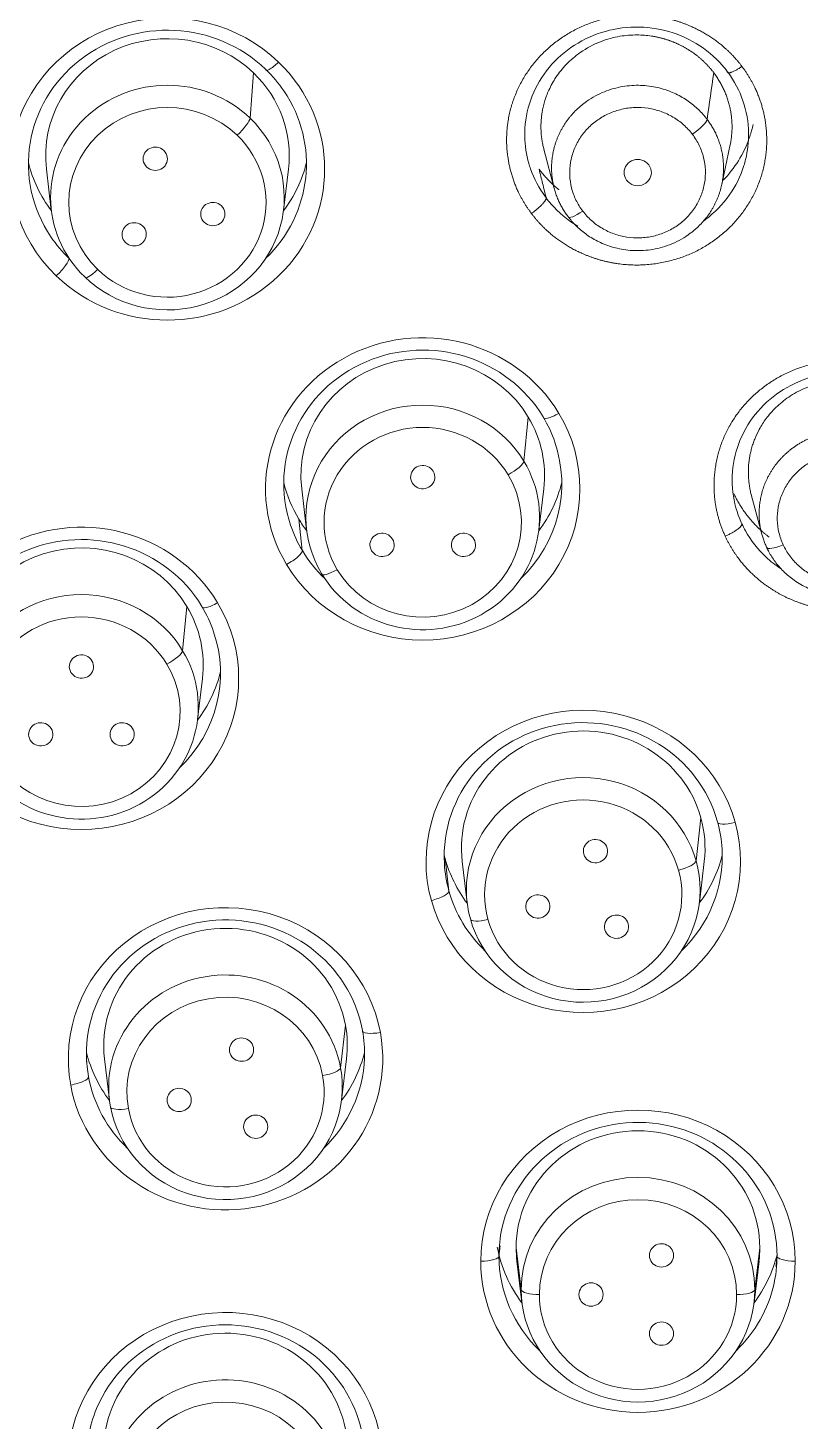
# Model space of a CAD drawing. Extents: x 6534 to 7663, y 0 to 827.
# Drawn here: x 7119.83 to 7132.57, y 531.49 to 554.48 of the extents above; entities that cross this region are included whole.
import ezdxf

# ---------------------------------------------------------------- set-up
doc = ezdxf.new("R2010")
doc.units = 0
doc.header["$LTSCALE"] = 30
doc.header["$MEASUREMENT"] = 0
doc.layers.add('1', color=7, linetype='CONTINUOUS')

msp = doc.modelspace()

# ---------------------------------------------------------------- linework, layer by layer
at = {"layer": '1', "color": 7, "linetype": 'Continuous', "lineweight": 13}
for p, q in [((7123.496, 552.989), (7123.553, 553.734)), ((7128.74, 551.364), (7128.74, 551.364)), ((7128.013, 547.328), (7128.084, 548.057)), ((7124.358, 545.854), (7124.301, 546.375)), ((7122.384, 544.203), (7122.455, 544.933)), ((7130.853, 540.736), (7130.932, 541.447)), ((7126.776, 540.241), (7126.713, 540.777)), ((7124.989, 537.323), (7125.069, 538.027)), ((7120.832, 537.174), (7120.801, 537.438)), ((7127.885, 534.352), (7127.967, 533.662)), ((7131.904, 534.352), (7131.822, 533.662))]:
    msp.add_line(p, q, dxfattribs=at)
at = {"layer": '1', "color": 7, "linetype": 'Continuous', "lineweight": 18}
for p, q in [((7131.277, 551.895), (7131.415, 552.553)), ((7128.34, 552.479), (7128.513, 551.828)), ((7120.137, 552.148), (7120.218, 551.467)), ((7124.047, 551.467), (7124.129, 552.148)), ((7124.348, 546.871), (7124.429, 546.19)), ((7128.259, 546.19), (7128.34, 546.871)), ((7131.762, 546.779), (7131.937, 546.125)), ((7122.63, 543.066), (7122.711, 543.747)), ((7126.995, 540.726), (7127.077, 540.045)), ((7130.906, 540.045), (7130.988, 540.726)), ((7121.095, 537.471), (7121.176, 536.79)), ((7125.005, 536.79), (7125.087, 537.471)), ((7127.898, 534.132), (7127.98, 533.451)), ((7131.809, 533.451), (7131.89, 534.132))]:
    msp.add_line(p, q, dxfattribs=at)
for centre, major_axis, ratio, start_param, end_param in [((7103.394, 533.921), (62.577, 0), 0.961466, 0, 3.141593), ((7103.394, 533.307), (-60.5, 0), 0.961466, 2.420581, 4.712389), ((7103.394, 533.445), (60, 0), 0.961466, 4.72417, 7.853982), ((7103.394, 533.445), (-59.925, 0), 0.961466, 1.570796, 4.712389), ((7122.133, 552.234), (2.293, 0), 0.961466, 0.785398, 3.719139), ((7122.133, 552.368), (-2.009, 0), 0.961466, 3.926991, 6.397461), ((7122.133, 552.368), (-2.009, 0), 0.961466, 3.027268, 3.926991), ((7122.133, 552.234), (2.293, 0), 0.961466, 0.577546, 0.785398), ((7122.133, 551.678), (-1.927, 0), 0.961466, 3.926991, 7.068583), ((7122.133, 552.234), (2.293, 0), 0.961466, 5.494892, 6.860732), ((7122.133, 551.678), (-1.927, 0), 0.961466, 0.785398, 3.926991), ((7130.792, 552.804), (0.239, 0.181), 0.222394, 4.545939, 6.062921), ((7122.133, 552.785), (2.359, 0), 0.961466, 3.37785, 3.765886), ((7122.133, 552.785), (2.359, 0), 0.961466, 5.658843, 6.046878), ((7128.982, 551.539), (-0.239, -0.181), 0.222444, 6.187867, 7.687395), ((7122.133, 552.234), (2.293, 0), 0.961466, 3.719139, 3.926991), ((7126.344, 546.957), (2.293, 0), 0.961466, 0.523599, 3.45734), ((7126.344, 547.092), (-2.009, 0), 0.961466, 3.665191, 6.397445), ((7126.344, 546.402), (-1.927, 0), 0.961466, 3.665191, 6.806784), ((7126.344, 547.092), (-2.009, 0), 0.961466, 3.027301, 3.665191), ((7126.344, 546.957), (2.293, 0), 0.961466, 0.315747, 0.523599), ((7126.344, 546.957), (2.293, 0), 0.961466, 5.494791, 6.598932), ((7126.344, 546.402), (-1.927, 0), 0.961466, 0.523599, 3.665191), ((7126.344, 547.508), (2.359, 0), 0.961466, 3.377883, 3.665191), ((7126.344, 547.508), (2.359, 0), 0.961466, 5.658876, 6.046911), ((7126.344, 547.508), (2.359, 0), 0.961466, 3.665191, 3.765919), ((7120.715, 543.832), (2.293, 0), 0.961466, 0.523599, 3.45734), ((7126.344, 546.957), (2.293, 0), 0.961466, 3.45734, 3.665191), ((7120.715, 543.967), (-2.009, 0), 0.961466, 3.665191, 6.397445), ((7132.288, 546.033), (-0.272, -0.126), 0.251181, 6.238601, 7.738129), ((7126.344, 546.957), (2.293, 0), 0.961466, 3.665191, 3.929961), ((7120.715, 543.277), (-1.927, 0), 0.961466, 3.665191, 6.806784), ((7120.715, 543.967), (-2.009, 0), 0.961466, 3.027301, 3.665191), ((7120.715, 543.832), (2.293, 0), 0.961466, 0.315747, 0.523599), ((7120.715, 543.832), (2.293, 0), 0.961466, 5.494837, 6.598932), ((7120.715, 543.277), (-1.927, 0), 0.961466, 0.523599, 3.665191), ((7120.715, 544.384), (2.359, 0), 0.961466, 5.658876, 6.046863), ((7128.991, 540.812), (2.293, 0), 0.961466, 0.261799, 3.19554), ((7128.991, 540.947), (-2.009, 0), 0.961466, 3.403392, 6.397428), ((7128.991, 540.257), (-1.927, 0), 0.961466, 3.403392, 6.544985), ((7128.991, 540.947), (-2.009, 0), 0.961466, 3.027285, 3.403392), ((7128.991, 540.812), (2.293, 0), 0.961466, 0.053948, 0.261799), ((7128.991, 541.363), (2.359, 0), 0.961466, 3.377867, 3.403392), ((7128.991, 540.812), (2.293, 0), 0.961466, 5.494874, 6.337133), ((7128.991, 541.363), (2.359, 0), 0.961466, 5.658859, 6.046895), ((7128.991, 540.812), (2.293, 0), 0.961466, 3.19554, 3.403392), ((7128.991, 541.363), (2.359, 0), 0.961466, 3.403392, 3.765902), ((7128.991, 540.257), (-1.927, 0), 0.961466, 0.261799, 3.403392), ((7128.991, 540.812), (2.293, 0), 0.961466, 3.403392, 3.929907), ((7123.091, 537.557), (2.293, 0), 0.961466, 0.174533, 3.108274), ((7123.091, 537.691), (-2.009, 0), 0.961466, 3.316126, 6.397439), ((7123.091, 537.001), (-1.927, 0), 0.961466, 3.316126, 6.457718), ((7123.091, 537.691), (-2.009, 0), 0.961466, 3.027295, 3.316126), ((7123.091, 537.557), (2.293, 0), 0.961466, 6.249866, 6.457718), ((7123.091, 537.557), (2.293, 0), 0.961466, 3.108274, 3.316126), ((7123.091, 538.108), (2.359, 0), 0.961466, 3.377927, 3.765913), ((7123.091, 537.557), (2.293, 0), 0.961466, 5.494749, 6.249866), ((7123.091, 538.108), (2.359, 0), 0.961466, 5.65887, 6.046906), ((7123.091, 537.557), (2.293, 0), 0.961466, 3.316126, 3.930011), ((7123.091, 537.001), (-1.927, 0), 0.961466, 0.174533, 3.316126), ((7129.894, 534.217), (2.293, 0), 0.961466, 0, 2.933741), ((7129.894, 534.352), (-2.009, 0), 0.961466, 3.141593, 6.283185), ((7129.894, 533.662), (-1.927, 0), 0.961466, 3.141593, 6.283185), ((7129.894, 534.769), (2.359, 0), 0.961466, 3.320664, 3.765935), ((7129.894, 534.217), (2.293, 0), 0.961466, 3.141593, 3.929852), ((7129.894, 534.352), (-2.009, 0), 0.961466, 0, 0.114324), ((7129.894, 534.769), (2.359, 0), 0.961466, 5.658843, 6.04683), ((7129.894, 534.352), (-2.009, 0), 0.961466, 3.027268, 3.141593), ((7129.894, 534.217), (2.293, 0), 0.961466, 6.075333, 6.168899), ((7129.894, 534.217), (2.293, 0), 0.961466, 5.494911, 6.075333), ((7129.894, 533.662), (-1.927, 0), 0.961466, 0, 3.141593), ((7123.091, 530.878), (2.293, 0), 0.961466, 6.108652, 9.042393), ((7123.091, 531.013), (-2.009, 0), 0.961466, 3.027339, 6.108652), ((7123.091, 530.323), (-1.927, 0), 0.961466, 2.96706, 6.108652), ((7123.091, 530.878), (2.293, 0), 0.961466, 2.759208, 2.96706)]:
    msp.add_ellipse(centre, major_axis=major_axis, ratio=ratio, start_param=start_param, end_param=end_param, dxfattribs=at)
at = {"layer": '1', "color": 7, "linetype": 'Continuous', "lineweight": 13}
for centre, major_axis, ratio, start_param, end_param in [((7103.394, 533.307), (-59.425, 0), 0.961466, 1.570796, 4.70194), ((7103.394, 533.307), (-57.948, 0), 0.961466, 1.579187, 4.712389), ((7103.394, 533.352), (57.403, 0), 0.961466, 4.721079, 7.853982), ((7122.133, 552.149), (2.593, 0), 0.961466, 0.785398, 3.926991), ((7122.133, 552.149), (2.593, 0), 0.961466, 3.926991, 7.068583), ((7123.966, 553.994), (0.208, 0.216), 0.194401, 2.909493, 4.512887), ((7122.133, 551.599), (-1.627, 0), 0.961466, 3.926991, 7.068583), ((7123.284, 552.788), (-0.208, -0.216), 0.194401, 1.371294, 2.909493), ((7122.133, 551.599), (-1.627, 0), 0.961466, 0.785398, 3.926991), ((7120.299, 550.468), (-0.208, -0.216), 0.194401, 1.371294, 2.974688), ((7120.982, 550.575), (0.208, 0.216), 0.194401, 2.974688, 4.512887), ((7126.344, 546.872), (2.593, 0), 0.961466, 0.523599, 3.665191), ((7126.344, 546.872), (2.593, 0), 0.961466, 3.665191, 6.806784), ((7126.344, 546.322), (-1.627, 0), 0.961466, 3.665191, 6.806784), ((7128.59, 548.201), (0.257, 0.154), 0.238091, 2.966987, 4.57038), ((7127.754, 547.187), (-0.257, -0.154), 0.238091, 1.428788, 2.966987), ((7126.344, 546.322), (-1.627, 0), 0.961466, 0.523599, 3.665191), ((7120.715, 543.747), (2.593, 0), 0.961466, 0.523599, 3.665191), ((7124.098, 545.708), (-0.257, -0.154), 0.238091, 1.428788, 3.032181), ((7124.935, 545.622), (0.257, 0.154), 0.238091, 3.032181, 4.57038), ((7120.715, 543.747), (2.593, 0), 0.961466, 3.665191, 6.806784), ((7120.715, 543.197), (-1.627, 0), 0.961466, 3.665191, 6.806784), ((7122.961, 545.076), (0.257, 0.154), 0.238091, 2.966987, 4.57038), ((7122.124, 544.062), (-0.257, -0.154), 0.238091, 1.428788, 2.966987), ((7120.715, 543.197), (-1.627, 0), 0.961466, 0.523599, 3.665191), ((7128.991, 540.727), (2.593, 0), 0.961466, 0.261799, 3.403392), ((7128.991, 540.177), (-1.627, 0), 0.961466, 3.403392, 6.544985), ((7128.991, 540.727), (2.593, 0), 0.961466, 3.403392, 6.544985), ((7131.496, 541.454), (0.289, 0.081), 0.265556, 3.035123, 4.638516), ((7128.991, 540.177), (-1.627, 0), 0.961466, 0.261799, 3.403392), ((7130.563, 540.664), (-0.289, -0.081), 0.265556, 1.496924, 3.035123), ((7126.487, 540.164), (-0.289, -0.081), 0.265556, 1.496924, 3.100317), ((7123.091, 537.471), (2.593, 0), 0.961466, 0.174533, 3.316126), ((7127.42, 539.854), (0.289, 0.081), 0.265556, 3.100317, 4.638516), ((7123.091, 536.922), (-1.627, 0), 0.961466, 3.316126, 6.457718), ((7123.091, 537.471), (2.593, 0), 0.961466, 3.316126, 6.457718), ((7125.644, 537.987), (0.295, 0.054), 0.270747, 3.059383, 4.662776), ((7120.537, 537.121), (-0.295, -0.054), 0.270747, 1.521184, 3.124577), ((7123.091, 536.922), (-1.627, 0), 0.961466, 0.174533, 3.316126), ((7124.693, 537.276), (-0.295, -0.054), 0.270747, 1.521184, 3.059383), ((7121.488, 536.732), (0.295, 0.054), 0.270747, 3.124577, 4.662776), ((7129.894, 534.132), (2.593, 0), 0.961466, 0, 3.141593), ((7129.894, 533.582), (-1.627, 0), 0.961466, 3.141593, 6.283185), ((7129.894, 534.217), (2.293, 0), 0.961466, 2.933741, 3.141593), ((7127.301, 534.215), (0.3, 0), 0.274924, 4.712389, 6.315782), ((7129.894, 534.217), (2.293, 0), 0.961466, 6.168899, 6.283185), ((7132.488, 534.215), (-0.3, 0), 0.274924, 6.250588, 7.853982), ((7129.894, 534.132), (2.593, 0), 0.961466, 3.141593, 6.283185), ((7123.091, 530.793), (2.593, 0), 0.961466, 6.108652, 9.250245), ((7128.267, 533.665), (-0.3, 0), 0.274924, 0.032597, 1.570796), ((7129.894, 533.582), (-1.627, 0), 0.961466, 0, 3.141593), ((7131.522, 533.665), (0.3, 0), 0.274924, 4.712389, 6.250588), ((7123.091, 530.243), (-1.627, 0), 0.961466, 2.96706, 6.108652)]:
    msp.add_ellipse(centre, major_axis=major_axis, ratio=ratio, start_param=start_param, end_param=end_param, dxfattribs=at)
at = {"layer": '1', "color": 7, "linetype": 'Continuous', "lineweight": 18}
for points, degree, knots in [([(7166.294, 539.074), (7166.294, 540.248), (7166.258, 541.41), (7166.12, 543.707), (7166.018, 544.842), (7165.75, 547.082), (7165.585, 548.187), (7165.197, 550.363), (7164.975, 551.435), (7164.475, 553.544), (7164.199, 554.581), (7163.597, 556.617), (7163.271, 557.616), (7162.575, 559.575), (7161.835, 561.496), (7160.604, 564.256), (7159.265, 566.892), (7157.831, 569.404), (7156.313, 571.788), (7154.724, 574.047), (7153.075, 576.18), (7151.377, 578.188), (7150.219, 579.446), (7149.343, 580.359), (7148.903, 580.808), (7148.387, 581.319), (7148.129, 581.571), (7147.999, 581.696), (7147.935, 581.759), (7147.902, 581.79), (7147.886, 581.805), (7147.878, 581.813), (7147.874, 581.817), (7147.872, 581.819), (7147.871, 581.82), (7147.871, 581.82), (7147.87, 581.821), (7147.87, 581.821), (7146.369, 583.264), (7144.797, 584.628), (7141.532, 587.19), (7139.839, 588.386), (7136.351, 590.604), (7134.557, 591.624), (7130.886, 593.484), (7129.01, 594.323), (7125.197, 595.814), (7123.26, 596.467), (7119.345, 597.585), (7117.367, 598.05), (7113.39, 598.792), (7111.39, 599.069), (7107.389, 599.438), (7105.388, 599.529), (7103.394, 599.529)], 3, [0, 0, 0, 0, 0.03125, 0.03125, 0.0625, 0.0625, 0.09375, 0.09375, 0.125, 0.125, 0.15625, 0.15625, 0.1875, 0.1875, 0.21875, 0.25, 0.28125, 0.3125, 0.34375, 0.375, 0.40625, 0.4375, 0.46875, 0.46875, 0.484375, 0.492187, 0.496094, 0.498047, 0.499023, 0.499512, 0.499756, 0.499878, 0.499939, 0.499969, 0.499985, 0.499992, 0.499992, 0.5, 0.5, 0.5625, 0.5625, 0.625, 0.625, 0.6875, 0.6875, 0.75, 0.75, 0.8125, 0.8125, 0.875, 0.875, 0.9375, 0.9375, 1, 1, 1, 1]), ([(7128.093, 552.242), (7128.052, 552.387), (7128.002, 552.718), (7128.075, 553.233), (7128.322, 553.731), (7128.713, 554.133), (7129.213, 554.404), (7129.774, 554.516), (7130.344, 554.461), (7130.871, 554.242), (7131.195, 553.972), (7131.34, 553.794), (7131.366, 553.759)], 3, [0, 0, 0, 0, 0.091316, 0.201614, 0.311841, 0.422084, 0.532312, 0.642573, 0.752759, 0.863031, 0.973582, 1, 1, 1, 1]), ([(7128.342, 552.472), (7128.34, 552.482), (7128.334, 552.504), (7128.326, 552.539), (7128.318, 552.577), (7128.312, 552.615), (7128.306, 552.653), (7128.301, 552.692), (7128.298, 552.731), (7128.295, 552.769), (7128.294, 552.809), (7128.293, 552.848), (7128.294, 552.887), (7128.295, 552.926), (7128.298, 552.965), (7128.302, 553.005), (7128.307, 553.044), (7128.32, 553.129), (7128.351, 553.267), (7128.424, 553.464), (7128.541, 553.674), (7128.712, 553.887), (7128.955, 554.095), (7129.257, 554.256), (7129.579, 554.345), (7129.865, 554.368), (7130.046, 554.354), (7130.138, 554.339), (7130.159, 554.335), (7130.181, 554.331), (7130.202, 554.327), (7130.224, 554.322), (7130.245, 554.318), (7130.266, 554.312), (7130.287, 554.307), (7130.308, 554.301), (7130.329, 554.295), (7130.35, 554.289), (7130.371, 554.283), (7130.391, 554.276), (7130.412, 554.269), (7130.432, 554.261), (7130.452, 554.254), (7130.472, 554.246), (7130.492, 554.238), (7130.512, 554.23), (7130.532, 554.221), (7130.551, 554.212), (7130.57, 554.203), (7130.59, 554.194), (7130.609, 554.184), (7130.628, 554.174), (7130.646, 554.164), (7130.665, 554.154), (7130.683, 554.144), (7130.701, 554.133), (7130.719, 554.122), (7130.737, 554.111), (7130.755, 554.099), (7130.772, 554.088), (7130.79, 554.076), (7130.807, 554.064), (7130.824, 554.052), (7130.841, 554.039), (7130.857, 554.027), (7130.874, 554.014), (7130.89, 554.001), (7130.906, 553.988), (7130.921, 553.974), (7130.937, 553.961), (7130.952, 553.947), (7130.967, 553.933), (7130.982, 553.919), (7130.997, 553.904), (7131.012, 553.89), (7131.026, 553.875), (7131.04, 553.861), (7131.054, 553.846), (7131.067, 553.83), (7131.081, 553.815), (7131.094, 553.8), (7131.107, 553.784), (7131.12, 553.769), (7131.132, 553.753), (7131.14, 553.742), (7131.144, 553.737)], 3, [0, 0, 0, 0, 0.007282, 0.016479, 0.025696, 0.034932, 0.044188, 0.053463, 0.062758, 0.072072, 0.081406, 0.090759, 0.100132, 0.109524, 0.118936, 0.128368, 0.137819, 0.147289, 0.189771, 0.239439, 0.296287, 0.360307, 0.431491, 0.519257, 0.595857, 0.661277, 0.715504, 0.720569, 0.725627, 0.73068, 0.735727, 0.740769, 0.745805, 0.750835, 0.75586, 0.76088, 0.765893, 0.770902, 0.775904, 0.780901, 0.785893, 0.790879, 0.795859, 0.800834, 0.805803, 0.810766, 0.815724, 0.820677, 0.825624, 0.830565, 0.8355, 0.840431, 0.845355, 0.850274, 0.855187, 0.860095, 0.864997, 0.869894, 0.874785, 0.879671, 0.884551, 0.889425, 0.894294, 0.899157, 0.904015, 0.908867, 0.913713, 0.918554, 0.92339, 0.92822, 0.933044, 0.937863, 0.942676, 0.947483, 0.952285, 0.957082, 0.961873, 0.966658, 0.971438, 0.976212, 0.980981, 0.985744, 0.990502, 0.995254, 1, 1, 1, 1]), ([(7131.144, 553.737), (7131.152, 553.727), (7131.167, 553.706), (7131.188, 553.675), (7131.209, 553.644), (7131.229, 553.612), (7131.249, 553.579), (7131.267, 553.546), (7131.285, 553.513), (7131.302, 553.479), (7131.317, 553.444), (7131.333, 553.409), (7131.347, 553.374), (7131.36, 553.338), (7131.372, 553.301), (7131.384, 553.265), (7131.394, 553.228), (7131.404, 553.191), (7131.413, 553.153), (7131.42, 553.115), (7131.427, 553.077), (7131.433, 553.039), (7131.437, 553), (7131.441, 552.962), (7131.443, 552.923), (7131.445, 552.884), (7131.445, 552.845), (7131.445, 552.805), (7131.443, 552.766), (7131.44, 552.727), (7131.437, 552.688), (7131.432, 552.648), (7131.425, 552.601), (7131.419, 552.568), (7131.414, 552.547)], 3, [0, 0, 0, 0, 0.029664, 0.059393, 0.089186, 0.119045, 0.148968, 0.178956, 0.20901, 0.239128, 0.269311, 0.299559, 0.329872, 0.360249, 0.390692, 0.4212, 0.451773, 0.48241, 0.513113, 0.543881, 0.574714, 0.605612, 0.636575, 0.667603, 0.698696, 0.729854, 0.761077, 0.792366, 0.823719, 0.855138, 0.886622, 0.918171, 0.949785, 1, 1, 1, 1]), ([(7131.366, 553.759), (7131.371, 553.753), (7131.481, 553.605), (7131.653, 553.278), (7131.742, 552.777), (7131.704, 552.449), (7131.669, 552.307)], 3, [0, 0, 0, 0, 0.014622, 0.357249, 0.712611, 1, 1, 1, 1]), ([(7131.035, 552.968), (7131.031, 552.973), (7131.024, 552.982), (7131.014, 552.995), (7131.003, 553.009), (7130.992, 553.023), (7130.939, 553.084), (7130.833, 553.19), (7130.65, 553.324), (7130.431, 553.434), (7130.178, 553.51), (7129.896, 553.54), (7129.597, 553.512), (7129.293, 553.418), (7129.089, 553.299), (7128.972, 553.208), (7128.927, 553.171), (7128.885, 553.132), (7128.845, 553.092), (7128.807, 553.05), (7128.771, 553.008), (7128.737, 552.965), (7128.706, 552.921), (7128.676, 552.876), (7128.648, 552.83), (7128.623, 552.784), (7128.599, 552.738), (7128.578, 552.691), (7128.559, 552.644), (7128.541, 552.597), (7128.526, 552.55), (7128.513, 552.503), (7128.501, 552.455), (7128.491, 552.408), (7128.483, 552.361), (7128.477, 552.315), (7128.473, 552.269), (7128.47, 552.223), (7128.469, 552.177), (7128.469, 552.133), (7128.471, 552.088), (7128.474, 552.045), (7128.479, 552.001), (7128.485, 551.959), (7128.493, 551.917), (7128.501, 551.876), (7128.511, 551.836), (7128.522, 551.797), (7128.534, 551.758), (7128.547, 551.72), (7128.56, 551.683), (7128.575, 551.647), (7128.591, 551.612), (7128.607, 551.578), (7128.624, 551.545), (7128.642, 551.512), (7128.661, 551.481), (7128.68, 551.45), (7128.699, 551.421), (7128.719, 551.392), (7128.733, 551.373), (7128.74, 551.364)], 3, [0, 0, 0, 0, 0.003868, 0.007805, 0.01181, 0.015885, 0.020029, 0.067464, 0.118837, 0.174144, 0.233385, 0.296555, 0.363653, 0.434676, 0.50962, 0.522978, 0.536217, 0.549335, 0.562333, 0.575212, 0.58797, 0.600609, 0.613128, 0.625526, 0.637805, 0.649964, 0.662003, 0.673923, 0.685722, 0.697401, 0.708961, 0.7204, 0.73172, 0.74292, 0.754, 0.76496, 0.7758, 0.78652, 0.797121, 0.807601, 0.817962, 0.828202, 0.838323, 0.848324, 0.858205, 0.867966, 0.877608, 0.887129, 0.896531, 0.905812, 0.914974, 0.924016, 0.932938, 0.941741, 0.950423, 0.958985, 0.967428, 0.975751, 0.983954, 0.992037, 1, 1, 1, 1]), ([(7128.74, 551.364), (7128.744, 551.359), (7128.751, 551.349), (7128.762, 551.335), (7128.773, 551.322), (7128.784, 551.309), (7128.832, 551.252), (7128.93, 551.153), (7129.1, 551.024), (7129.309, 550.913), (7129.558, 550.831), (7129.841, 550.793), (7130.149, 550.814), (7130.466, 550.907), (7130.681, 551.029), (7130.803, 551.124), (7130.847, 551.162), (7130.89, 551.201), (7130.93, 551.241), (7130.968, 551.282), (7131.004, 551.325), (7131.038, 551.368), (7131.069, 551.412), (7131.099, 551.457), (7131.127, 551.503), (7131.152, 551.549), (7131.175, 551.595), (7131.197, 551.642), (7131.216, 551.689), (7131.233, 551.736), (7131.249, 551.784), (7131.262, 551.831), (7131.274, 551.878), (7131.283, 551.925), (7131.291, 551.972), (7131.297, 552.019), (7131.302, 552.065), (7131.305, 552.111), (7131.306, 552.156), (7131.305, 552.201), (7131.303, 552.245), (7131.3, 552.289), (7131.295, 552.332), (7131.289, 552.374), (7131.282, 552.416), (7131.273, 552.457), (7131.264, 552.497), (7131.253, 552.537), (7131.241, 552.575), (7131.228, 552.613), (7131.214, 552.65), (7131.199, 552.686), (7131.184, 552.721), (7131.167, 552.755), (7131.15, 552.788), (7131.132, 552.82), (7131.114, 552.852), (7131.095, 552.882), (7131.075, 552.912), (7131.055, 552.941), (7131.042, 552.959), (7131.035, 552.968)], 3, [0, 0, 0, 0, 0.004262, 0.008395, 0.012399, 0.016275, 0.020023, 0.063396, 0.111868, 0.165437, 0.224099, 0.287852, 0.356691, 0.430612, 0.509612, 0.522991, 0.53625, 0.549388, 0.562405, 0.575301, 0.588077, 0.600731, 0.613265, 0.625678, 0.63797, 0.650141, 0.662192, 0.674122, 0.68593, 0.697618, 0.709186, 0.720632, 0.731957, 0.743162, 0.754246, 0.765209, 0.776051, 0.786772, 0.797372, 0.807852, 0.81821, 0.828448, 0.838565, 0.848561, 0.858436, 0.868191, 0.877824, 0.887337, 0.896728, 0.905999, 0.915149, 0.924178, 0.933086, 0.941874, 0.95054, 0.959086, 0.96751, 0.975814, 0.983997, 0.992059, 1, 1, 1, 1]), ([(7131.301, 551.966), (7131.324, 551.99), (7131.439, 552.115), (7131.603, 552.349), (7131.73, 552.641), (7131.778, 552.818), (7131.792, 552.885)], 3, [0, 0, 0, 0, 0.09354, 0.477764, 0.804975, 1, 1, 1, 1]), ([(7128.262, 552.146), (7128.271, 552.135), (7128.288, 552.113), (7128.314, 552.08), (7128.341, 552.048), (7128.369, 552.017), (7128.397, 551.986), (7128.427, 551.956), (7128.457, 551.926), (7128.488, 551.896), (7128.519, 551.868), (7128.551, 551.84), (7128.576, 551.82), (7128.589, 551.809), (7128.591, 551.807)], 3, [0, 0, 0, 0, 0.088233, 0.176663, 0.26529, 0.354114, 0.443135, 0.532353, 0.621768, 0.71138, 0.801189, 0.891194, 0.981397, 1, 1, 1, 1]), ([(7131.182, 546.561), (7131.153, 546.715), (7131.144, 547.077), (7131.214, 547.48), (7131.29, 547.67), (7131.442, 548.052), (7132.032, 548.65), (7132.812, 548.983), (7133.667, 549.004), (7134.064, 548.857), (7134.26, 548.785), (7134.44, 548.675), (7134.617, 548.567), (7135.08, 548.147), (7135.254, 547.77)], 2, [0, 0, 0, 0.052966, 0.120612, 0.188257, 0.188257, 0.323547, 0.458838, 0.594128, 0.729419, 0.729419, 0.797064, 0.797064, 0.864709, 1, 1, 1]), ([(7131.607, 546.297), (7131.604, 546.304), (7131.528, 546.469), (7131.43, 546.823), (7131.453, 547.366), (7131.647, 547.884), (7131.996, 548.321), (7132.466, 548.637), (7133.013, 548.802), (7133.586, 548.8), (7134.132, 548.631), (7134.6, 548.312), (7134.859, 547.983), (7134.962, 547.78), (7134.98, 547.74)], 3, [0, 0, 0, 0, 0.003644, 0.097361, 0.19475, 0.292493, 0.390173, 0.487867, 0.585548, 0.683258, 0.780902, 0.878622, 0.976589, 1, 1, 1, 1]), ([(7131.764, 546.772), (7131.763, 546.775), (7131.759, 546.79), (7131.752, 546.817), (7131.744, 546.854), (7131.737, 546.891), (7131.731, 546.929), (7131.725, 546.967), (7131.721, 547.005), (7131.718, 547.043), (7131.716, 547.081), (7131.714, 547.119), (7131.714, 547.158), (7131.715, 547.196), (7131.716, 547.235), (7131.719, 547.274), (7131.723, 547.312), (7131.728, 547.351), (7131.734, 547.389), (7131.741, 547.428), (7131.749, 547.466), (7131.758, 547.504), (7131.768, 547.543), (7131.779, 547.58), (7131.791, 547.618), (7131.804, 547.656), (7131.835, 547.736), (7131.896, 547.865), (7132.01, 548.043), (7132.17, 548.225), (7132.383, 548.4), (7132.666, 548.554), (7132.996, 548.651), (7133.331, 548.674), (7133.614, 548.639), (7133.788, 548.589), (7133.875, 548.556), (7133.896, 548.548), (7133.916, 548.54), (7133.936, 548.532), (7133.956, 548.523), (7133.976, 548.514), (7133.995, 548.505), (7134.015, 548.495), (7134.034, 548.485), (7134.053, 548.475), (7134.072, 548.465), (7134.091, 548.454), (7134.11, 548.444), (7134.128, 548.433), (7134.147, 548.421), (7134.165, 548.41), (7134.183, 548.398), (7134.2, 548.386), (7134.218, 548.374), (7134.235, 548.362), (7134.252, 548.35), (7134.269, 548.337), (7134.286, 548.324), (7134.303, 548.311), (7134.319, 548.297), (7134.335, 548.284), (7134.351, 548.27), (7134.367, 548.256), (7134.382, 548.242), (7134.397, 548.228), (7134.412, 548.213), (7134.427, 548.198), (7134.442, 548.184), (7134.456, 548.169), (7134.47, 548.153), (7134.484, 548.138), (7134.498, 548.123), (7134.512, 548.107), (7134.525, 548.091), (7134.538, 548.075), (7134.551, 548.059), (7134.563, 548.043), (7134.575, 548.026), (7134.587, 548.01), (7134.599, 547.993), (7134.611, 547.976), (7134.622, 547.959), (7134.633, 547.942), (7134.644, 547.925), (7134.654, 547.908), (7134.665, 547.891), (7134.675, 547.873), (7134.684, 547.855), (7134.694, 547.838), (7134.703, 547.82), (7134.712, 547.802), (7134.721, 547.784), (7134.727, 547.772), (7134.73, 547.766)], 3, [0, 0, 0, 0, 0.002013, 0.010391, 0.018787, 0.027201, 0.035633, 0.044084, 0.052552, 0.061039, 0.069544, 0.078067, 0.086609, 0.095168, 0.103746, 0.112342, 0.120955, 0.129587, 0.138238, 0.146906, 0.155592, 0.164297, 0.17302, 0.18176, 0.190519, 0.199296, 0.208091, 0.247544, 0.293671, 0.346465, 0.40592, 0.472029, 0.553536, 0.624675, 0.68543, 0.73579, 0.740493, 0.745191, 0.749884, 0.754571, 0.759253, 0.76393, 0.768602, 0.773269, 0.77793, 0.782586, 0.787237, 0.791883, 0.796524, 0.80116, 0.80579, 0.810415, 0.815035, 0.81965, 0.82426, 0.828864, 0.833463, 0.838057, 0.842646, 0.84723, 0.851809, 0.856382, 0.86095, 0.865513, 0.870071, 0.874624, 0.879171, 0.883714, 0.888251, 0.892783, 0.89731, 0.901831, 0.906348, 0.910859, 0.915365, 0.919866, 0.924362, 0.928853, 0.933338, 0.937818, 0.942293, 0.946763, 0.951228, 0.955688, 0.960142, 0.964592, 0.969036, 0.973475, 0.977908, 0.982337, 0.986761, 0.991179, 0.995592, 1, 1, 1, 1]), ([(7134.606, 547.021), (7134.604, 547.026), (7134.599, 547.036), (7134.591, 547.052), (7134.584, 547.067), (7134.576, 547.083), (7134.538, 547.153), (7134.457, 547.279), (7134.307, 547.446), (7134.116, 547.597), (7133.885, 547.722), (7133.616, 547.808), (7133.317, 547.841), (7133, 547.809), (7132.774, 547.734), (7132.64, 547.668), (7132.589, 547.64), (7132.539, 547.611), (7132.491, 547.579), (7132.445, 547.547), (7132.401, 547.512), (7132.358, 547.477), (7132.318, 547.44), (7132.279, 547.402), (7132.242, 547.363), (7132.207, 547.323), (7132.174, 547.283), (7132.143, 547.241), (7132.114, 547.199), (7132.087, 547.156), (7132.062, 547.113), (7132.038, 547.07), (7132.017, 547.026), (7131.997, 546.982), (7131.979, 546.937), (7131.963, 546.893), (7131.949, 546.849), (7131.936, 546.805), (7131.925, 546.76), (7131.916, 546.716), (7131.908, 546.673), (7131.902, 546.629), (7131.897, 546.586), (7131.894, 546.543), (7131.892, 546.501), (7131.892, 546.459), (7131.893, 546.418), (7131.895, 546.377), (7131.898, 546.337), (7131.903, 546.298), (7131.908, 546.259), (7131.915, 546.221), (7131.922, 546.183), (7131.931, 546.146), (7131.941, 546.11), (7131.951, 546.075), (7131.962, 546.041), (7131.974, 546.007), (7131.987, 545.974), (7132, 545.942), (7132.01, 545.921), (7132.015, 545.911)], 3, [0, 0, 0, 0, 0.003868, 0.007805, 0.01181, 0.015885, 0.020029, 0.067464, 0.118837, 0.174144, 0.233385, 0.296555, 0.363653, 0.434676, 0.50962, 0.522978, 0.536217, 0.549335, 0.562333, 0.575212, 0.58797, 0.600609, 0.613128, 0.625526, 0.637805, 0.649964, 0.662003, 0.673923, 0.685722, 0.697401, 0.708961, 0.7204, 0.73172, 0.74292, 0.754, 0.76496, 0.7758, 0.78652, 0.797121, 0.807601, 0.817962, 0.828202, 0.838323, 0.848324, 0.858205, 0.867966, 0.877608, 0.887129, 0.896531, 0.905812, 0.914974, 0.924016, 0.932938, 0.941741, 0.950423, 0.958985, 0.967428, 0.975751, 0.983954, 0.992037, 1, 1, 1, 1]), ([(7132.015, 545.911), (7132.017, 545.905), (7132.022, 545.894), (7132.03, 545.878), (7132.038, 545.863), (7132.046, 545.848), (7132.08, 545.783), (7132.155, 545.666), (7132.293, 545.506), (7132.474, 545.355), (7132.699, 545.225), (7132.968, 545.132), (7133.274, 545.091), (7133.604, 545.118), (7133.841, 545.195), (7133.981, 545.264), (7134.032, 545.292), (7134.082, 545.321), (7134.13, 545.353), (7134.176, 545.385), (7134.22, 545.42), (7134.263, 545.455), (7134.303, 545.492), (7134.342, 545.53), (7134.379, 545.569), (7134.414, 545.609), (7134.447, 545.65), (7134.478, 545.691), (7134.507, 545.734), (7134.534, 545.776), (7134.559, 545.819), (7134.583, 545.863), (7134.604, 545.907), (7134.624, 545.951), (7134.642, 545.995), (7134.658, 546.04), (7134.672, 546.084), (7134.684, 546.128), (7134.695, 546.172), (7134.705, 546.216), (7134.712, 546.26), (7134.719, 546.304), (7134.723, 546.347), (7134.726, 546.389), (7134.728, 546.432), (7134.729, 546.473), (7134.728, 546.515), (7134.726, 546.555), (7134.722, 546.595), (7134.718, 546.635), (7134.712, 546.674), (7134.706, 546.712), (7134.698, 546.749), (7134.689, 546.786), (7134.68, 546.822), (7134.669, 546.857), (7134.658, 546.891), (7134.646, 546.925), (7134.633, 546.958), (7134.62, 546.99), (7134.611, 547.011), (7134.606, 547.021)], 3, [0, 0, 0, 0, 0.004262, 0.008395, 0.012399, 0.016275, 0.020023, 0.063396, 0.111868, 0.165437, 0.224099, 0.287852, 0.356691, 0.430612, 0.509612, 0.522991, 0.53625, 0.549388, 0.562405, 0.575301, 0.588077, 0.600731, 0.613265, 0.625678, 0.63797, 0.650141, 0.662192, 0.674122, 0.68593, 0.697618, 0.709186, 0.720632, 0.731957, 0.743162, 0.754246, 0.765209, 0.776051, 0.786772, 0.797372, 0.807852, 0.81821, 0.828448, 0.838565, 0.848561, 0.858436, 0.868191, 0.877824, 0.887337, 0.896728, 0.905999, 0.915149, 0.924178, 0.933086, 0.941874, 0.95054, 0.959086, 0.96751, 0.975814, 0.983997, 0.992059, 1, 1, 1, 1]), ([(7131.476, 546.795), (7131.481, 546.783), (7131.493, 546.758), (7131.512, 546.721), (7131.531, 546.684), (7131.552, 546.648), (7131.573, 546.612), (7131.595, 546.576), (7131.618, 546.541), (7131.642, 546.506), (7131.666, 546.472), (7131.692, 546.438), (7131.718, 546.405), (7131.745, 546.372), (7131.773, 546.339), (7131.802, 546.307), (7131.832, 546.276), (7131.862, 546.245), (7131.893, 546.215), (7131.925, 546.186), (7131.958, 546.157), (7131.991, 546.129), (7132.024, 546.102), (7132.046, 546.085), (7132.056, 546.077)], 3, [0, 0, 0, 0, 0.04463, 0.08936, 0.134189, 0.179119, 0.224147, 0.269276, 0.314504, 0.359832, 0.405259, 0.450786, 0.496413, 0.542139, 0.587964, 0.63389, 0.679914, 0.726039, 0.772262, 0.818586, 0.865009, 0.911531, 0.958152, 1, 1, 1, 1])]:
    msp.add_open_spline(points, degree=degree, knots=knots, dxfattribs=at)
at = {"layer": '1', "color": 7, "linetype": 'Continuous', "lineweight": 13}
for points, degree, knots in [([(7128.137, 551.416), (7127.885, 551.748), (7127.738, 552.342), (7127.72, 552.749), (7127.753, 552.95), (7127.819, 553.355), (7128.267, 554.057), (7128.958, 554.539), (7129.79, 554.73), (7130.21, 554.666), (7130.417, 554.634), (7130.616, 554.563), (7130.813, 554.493), (7131.357, 554.175), (7131.609, 553.841)], 2, [0, 0, 0, 0.125, 0.1875, 0.25, 0.25, 0.375, 0.5, 0.625, 0.75, 0.75, 0.8125, 0.8125, 0.875, 1, 1, 1]), ([(7131.609, 553.841), (7131.86, 553.509), (7132.007, 552.915), (7132.025, 552.507), (7131.992, 552.307), (7131.926, 551.902), (7131.478, 551.2), (7130.787, 550.718), (7129.955, 550.527), (7129.535, 550.591), (7129.328, 550.623), (7129.129, 550.694), (7128.932, 550.764), (7128.388, 551.082), (7128.137, 551.416)], 2, [0, 0, 0, 0.125, 0.1875, 0.25, 0.25, 0.375, 0.5, 0.625, 0.75, 0.75, 0.8125, 0.8125, 0.875, 1, 1, 1]), ([(7128.982, 551.456), (7128.939, 551.513), (7128.902, 551.574), (7128.84, 551.702), (7128.816, 551.769), (7128.782, 551.906), (7128.772, 551.976), (7128.766, 552.117), (7128.771, 552.188), (7128.794, 552.327), (7128.812, 552.395), (7128.863, 552.527), (7128.895, 552.591), (7128.971, 552.711), (7129.016, 552.767), (7129.115, 552.871), (7129.17, 552.918), (7129.289, 553), (7129.352, 553.036), (7129.485, 553.095), (7129.555, 553.118), (7129.697, 553.151), (7129.77, 553.161), (7129.916, 553.166), (7129.99, 553.162), (7130.135, 553.14), (7130.206, 553.122), (7130.343, 553.074), (7130.409, 553.043), (7130.534, 552.969), (7130.593, 552.927), (7130.7, 552.831), (7130.749, 552.778), (7130.792, 552.721)], 3, [0, 0, 0, 0, 0.0625, 0.0625, 0.125, 0.125, 0.1875, 0.1875, 0.25, 0.25, 0.3125, 0.3125, 0.375, 0.375, 0.4375, 0.4375, 0.5, 0.5, 0.5625, 0.5625, 0.625, 0.625, 0.6875, 0.6875, 0.75, 0.75, 0.8125, 0.8125, 0.875, 0.875, 0.9375, 0.9375, 1, 1, 1, 1]), ([(7130.792, 552.721), (7130.835, 552.664), (7130.873, 552.603), (7130.934, 552.475), (7130.958, 552.408), (7130.992, 552.271), (7131.002, 552.201), (7131.008, 552.061), (7131.004, 551.99), (7130.981, 551.851), (7130.962, 551.782), (7130.912, 551.65), (7130.879, 551.587), (7130.803, 551.467), (7130.758, 551.41), (7130.659, 551.307), (7130.604, 551.26), (7130.486, 551.177), (7130.422, 551.141), (7130.289, 551.082), (7130.22, 551.059), (7130.077, 551.026), (7130.004, 551.017), (7129.858, 551.011), (7129.784, 551.015), (7129.64, 551.037), (7129.569, 551.055), (7129.431, 551.104), (7129.365, 551.135), (7129.24, 551.208), (7129.181, 551.251), (7129.074, 551.347), (7129.025, 551.399), (7128.982, 551.456)], 3, [0, 0, 0, 0, 0.0625, 0.0625, 0.125, 0.125, 0.1875, 0.1875, 0.25, 0.25, 0.3125, 0.3125, 0.375, 0.375, 0.4375, 0.4375, 0.5, 0.5, 0.5625, 0.5625, 0.625, 0.625, 0.6875, 0.6875, 0.75, 0.75, 0.8125, 0.8125, 0.875, 0.875, 0.9375, 0.9375, 1, 1, 1, 1]), ([(7131.669, 552.307), (7131.661, 552.273), (7131.602, 552.063), (7131.422, 551.7), (7131.151, 551.422), (7130.99, 551.303), (7130.979, 551.295)], 3, [0, 0, 0, 0, 0.085541, 0.52626, 0.967043, 1, 1, 1, 1]), ([(7128.379, 551.673), (7128.375, 551.679), (7128.265, 551.826), (7128.164, 552.016), (7128.102, 552.212), (7128.093, 552.242)], 3, [0, 0, 0, 0, 0.032011, 0.85533, 1, 1, 1, 1]), ([(7128.9, 551.208), (7128.896, 551.21), (7128.732, 551.308), (7128.55, 551.46), (7128.405, 551.638), (7128.379, 551.673)], 3, [0, 0, 0, 0, 0.01707, 0.811202, 1, 1, 1, 1]), ([(7135.254, 547.77), (7135.428, 547.395), (7135.443, 546.785), (7135.373, 546.383), (7135.297, 546.193), (7135.145, 545.81), (7134.555, 545.213), (7133.775, 544.879), (7132.92, 544.859), (7132.523, 545.006), (7132.327, 545.078), (7132.148, 545.188), (7131.97, 545.296), (7131.508, 545.715), (7131.333, 546.092)], 2, [0, 0, 0, 0.125, 0.1875, 0.25, 0.25, 0.375, 0.5, 0.625, 0.75, 0.75, 0.8125, 0.8125, 0.875, 1, 1, 1]), ([(7132.288, 545.951), (7132.258, 546.015), (7132.235, 546.082), (7132.203, 546.22), (7132.194, 546.29), (7132.19, 546.431), (7132.195, 546.501), (7132.22, 546.64), (7132.239, 546.708), (7132.292, 546.84), (7132.325, 546.903), (7132.403, 547.022), (7132.448, 547.078), (7132.549, 547.18), (7132.605, 547.226), (7132.724, 547.308), (7132.788, 547.343), (7132.922, 547.4), (7132.992, 547.422), (7133.135, 547.453), (7133.208, 547.462), (7133.354, 547.466), (7133.427, 547.461), (7133.572, 547.437), (7133.643, 547.418), (7133.779, 547.368), (7133.845, 547.336), (7133.969, 547.261), (7134.027, 547.217), (7134.133, 547.12), (7134.182, 547.067), (7134.266, 546.952), (7134.302, 546.89), (7134.332, 546.826)], 3, [0, 0, 0, 0, 0.0625, 0.0625, 0.125, 0.125, 0.1875, 0.1875, 0.25, 0.25, 0.3125, 0.3125, 0.375, 0.375, 0.4375, 0.4375, 0.5, 0.5, 0.5625, 0.5625, 0.625, 0.625, 0.6875, 0.6875, 0.75, 0.75, 0.8125, 0.8125, 0.875, 0.875, 0.9375, 0.9375, 1, 1, 1, 1]), ([(7134.332, 546.826), (7134.362, 546.762), (7134.385, 546.695), (7134.418, 546.557), (7134.427, 546.487), (7134.431, 546.346), (7134.425, 546.276), (7134.4, 546.137), (7134.381, 546.069), (7134.328, 545.937), (7134.295, 545.874), (7134.217, 545.755), (7134.172, 545.699), (7134.071, 545.597), (7134.016, 545.551), (7133.896, 545.469), (7133.832, 545.434), (7133.698, 545.377), (7133.628, 545.355), (7133.486, 545.324), (7133.413, 545.315), (7133.266, 545.311), (7133.193, 545.316), (7133.048, 545.34), (7132.978, 545.359), (7132.841, 545.409), (7132.775, 545.441), (7132.651, 545.516), (7132.593, 545.56), (7132.487, 545.657), (7132.439, 545.71), (7132.354, 545.825), (7132.318, 545.887), (7132.288, 545.951)], 3, [0, 0, 0, 0, 0.0625, 0.0625, 0.125, 0.125, 0.1875, 0.1875, 0.25, 0.25, 0.3125, 0.3125, 0.375, 0.375, 0.4375, 0.4375, 0.5, 0.5, 0.5625, 0.5625, 0.625, 0.625, 0.6875, 0.6875, 0.75, 0.75, 0.8125, 0.8125, 0.875, 0.875, 0.9375, 0.9375, 1, 1, 1, 1]), ([(7132.245, 545.558), (7132.16, 545.614), (7131.934, 545.793), (7131.728, 546.055), (7131.625, 546.258), (7131.607, 546.298)], 3, [0, 0, 0, 0, 0.30509, 0.866524, 1, 1, 1, 1])]:
    msp.add_open_spline(points, degree=degree, knots=knots, dxfattribs=at)
for points, degree in [([(7131.144, 553.737), (7131.108, 553.481), (7131.071, 553.225), (7131.035, 552.968)], 3), ([(7128.379, 551.673), (7128.359, 551.752), (7128.321, 551.91), (7128.282, 552.067), (7128.262, 552.146)], 3), ([(7131.333, 546.092), (7131.227, 546.321), (7131.182, 546.561)], 2)]:
    msp.add_open_spline(points, degree=degree, dxfattribs=at)
for points, weights in [([(7131.609, 553.841), (7131.46, 553.737), (7131.358, 553.703), (7131.366, 553.759)], [1.18049380617, 0.936878803247, 0.939871721013, 1.18947255947]), ([(7128.137, 551.416), (7128.287, 551.521), (7128.389, 551.63), (7128.379, 551.673)], [1.1894428588, 0.936860439387, 0.936852380657, 1.18941868261]), ([(7131.333, 546.092), (7131.503, 546.165), (7131.619, 546.252), (7131.607, 546.297)], [1.18944285877, 0.936860439386, 0.936852380667, 1.18941868261])]:
    msp.add_rational_spline(points, weights, degree=3, dxfattribs=at)
at = {"layer": '1', "color": 7, "linetype": 'Continuous', "lineweight": 18}
for points, degree in [([(7122.074, 552.454), (7122.038, 552.485), (7121.965, 552.521), (7121.834, 552.5), (7121.744, 552.415), (7121.721, 552.288), (7121.759, 552.217), (7121.791, 552.182)], 3), ([(7121.791, 552.182), (7121.827, 552.152), (7121.899, 552.116), (7122.031, 552.137), (7122.12, 552.222), (7122.144, 552.349), (7122.105, 552.419), (7122.074, 552.454)], 3), ([(7130.072, 552.218), (7130.037, 552.258), (7129.964, 552.311), (7129.813, 552.309), (7129.698, 552.229), (7129.649, 552.092), (7129.678, 552.007), (7129.707, 551.963)], 3), ([(7129.707, 551.963), (7129.742, 551.923), (7129.816, 551.87), (7129.966, 551.872), (7130.081, 551.952), (7130.13, 552.089), (7130.101, 552.173), (7130.072, 552.218)], 3), ([(7123.023, 551.542), (7122.987, 551.572), (7122.915, 551.609), (7122.783, 551.588), (7122.693, 551.502), (7122.67, 551.375), (7122.708, 551.305), (7122.74, 551.27)], 3), ([(7122.74, 551.27), (7122.776, 551.24), (7122.848, 551.203), (7122.98, 551.224), (7123.07, 551.31), (7123.093, 551.437), (7123.055, 551.507), (7123.023, 551.542)], 3), ([(7121.726, 551.208), (7121.69, 551.238), (7121.618, 551.275), (7121.486, 551.253), (7121.397, 551.168), (7121.373, 551.041), (7121.412, 550.971), (7121.443, 550.936)], 3), ([(7121.443, 550.936), (7121.479, 550.905), (7121.552, 550.869), (7121.683, 550.89), (7121.773, 550.976), (7121.796, 551.103), (7121.758, 551.173), (7121.726, 551.208)], 3), ([(7126.517, 547.163), (7126.491, 547.201), (7126.431, 547.255), (7126.298, 547.267), (7126.188, 547.207), (7126.132, 547.09), (7126.15, 547.012), (7126.171, 546.971)], 3), ([(7126.171, 546.971), (7126.197, 546.933), (7126.257, 546.879), (7126.39, 546.867), (7126.5, 546.927), (7126.557, 547.044), (7126.539, 547.121), (7126.517, 547.163)], 3), ([(7125.846, 546.045), (7125.82, 546.084), (7125.76, 546.137), (7125.627, 546.149), (7125.517, 546.089), (7125.46, 545.972), (7125.478, 545.895), (7125.5, 545.853)], 3), ([(7127.189, 546.045), (7127.162, 546.084), (7127.102, 546.137), (7126.969, 546.149), (7126.859, 546.089), (7126.803, 545.972), (7126.821, 545.895), (7126.842, 545.853)], 3), ([(7125.5, 545.853), (7125.526, 545.815), (7125.586, 545.762), (7125.719, 545.749), (7125.829, 545.809), (7125.885, 545.926), (7125.867, 546.004), (7125.846, 546.045)], 3), ([(7126.842, 545.853), (7126.869, 545.815), (7126.929, 545.762), (7127.061, 545.749), (7127.171, 545.809), (7127.228, 545.926), (7127.21, 546.004), (7127.189, 546.045)], 3), ([(7120.888, 544.038), (7120.862, 544.077), (7120.802, 544.13), (7120.669, 544.142), (7120.559, 544.082), (7120.502, 543.965), (7120.52, 543.888), (7120.542, 543.846)], 3), ([(7120.542, 543.846), (7120.568, 543.808), (7120.628, 543.754), (7120.761, 543.742), (7120.871, 543.802), (7120.927, 543.919), (7120.909, 543.997), (7120.888, 544.038)], 3), ([(7120.217, 542.921), (7120.19, 542.959), (7120.13, 543.012), (7119.998, 543.024), (7119.888, 542.964), (7119.831, 542.847), (7119.849, 542.77), (7119.871, 542.728)], 3), ([(7119.871, 542.728), (7119.897, 542.69), (7119.957, 542.637), (7120.09, 542.625), (7120.2, 542.685), (7120.256, 542.802), (7120.238, 542.879), (7120.217, 542.921)], 3), ([(7121.559, 542.921), (7121.533, 542.959), (7121.473, 543.012), (7121.34, 543.024), (7121.23, 542.964), (7121.174, 542.847), (7121.192, 542.77), (7121.213, 542.728)], 3), ([(7121.213, 542.728), (7121.239, 542.69), (7121.299, 542.637), (7121.432, 542.625), (7121.542, 542.685), (7121.599, 542.802), (7121.581, 542.879), (7121.559, 542.921)], 3), ([(7129.385, 540.946), (7129.37, 540.99), (7129.326, 541.056), (7129.201, 541.101), (7129.079, 541.07), (7128.993, 540.971), (7128.99, 540.892), (7128.999, 540.847)], 3), ([(7128.999, 540.847), (7129.014, 540.803), (7129.058, 540.737), (7129.183, 540.692), (7129.305, 540.723), (7129.391, 540.822), (7129.395, 540.901), (7129.385, 540.946)], 3), ([(7128.436, 540.034), (7128.421, 540.077), (7128.377, 540.144), (7128.252, 540.189), (7128.13, 540.158), (7128.044, 540.059), (7128.04, 539.98), (7128.05, 539.934)], 3), ([(7128.05, 539.934), (7128.065, 539.891), (7128.109, 539.824), (7128.234, 539.779), (7128.356, 539.81), (7128.442, 539.909), (7128.445, 539.988), (7128.436, 540.034)], 3), ([(7129.733, 539.7), (7129.717, 539.743), (7129.674, 539.81), (7129.549, 539.855), (7129.427, 539.824), (7129.34, 539.725), (7129.337, 539.646), (7129.346, 539.6)], 3), ([(7129.346, 539.6), (7129.362, 539.557), (7129.405, 539.49), (7129.53, 539.445), (7129.652, 539.476), (7129.739, 539.575), (7129.742, 539.654), (7129.733, 539.7)], 3), ([(7123.553, 537.655), (7123.541, 537.7), (7123.504, 537.77), (7123.383, 537.825), (7123.259, 537.804), (7123.164, 537.713), (7123.154, 537.634), (7123.159, 537.588)], 3), ([(7123.159, 537.588), (7123.17, 537.544), (7123.207, 537.474), (7123.328, 537.419), (7123.452, 537.439), (7123.547, 537.53), (7123.558, 537.609), (7123.553, 537.655)], 3), ([(7122.524, 536.826), (7122.513, 536.87), (7122.476, 536.94), (7122.355, 536.995), (7122.231, 536.975), (7122.136, 536.883), (7122.125, 536.805), (7122.13, 536.759)], 3), ([(7122.13, 536.759), (7122.142, 536.714), (7122.179, 536.644), (7122.3, 536.589), (7122.424, 536.61), (7122.519, 536.701), (7122.53, 536.779), (7122.524, 536.826)], 3), ([(7123.786, 536.384), (7123.774, 536.429), (7123.737, 536.499), (7123.617, 536.554), (7123.492, 536.533), (7123.397, 536.442), (7123.387, 536.363), (7123.392, 536.317)], 3), ([(7123.392, 536.317), (7123.403, 536.273), (7123.441, 536.203), (7123.561, 536.148), (7123.685, 536.168), (7123.78, 536.259), (7123.791, 536.338), (7123.786, 536.384)], 3), ([(7127.601, 534.215), (7127.62, 534.385)], 1), ([(7130.482, 534.228), (7130.479, 534.274), (7130.455, 534.349), (7130.346, 534.423), (7130.22, 534.424), (7130.11, 534.35), (7130.085, 534.274), (7130.082, 534.228)], 3), ([(7130.082, 534.228), (7130.085, 534.182), (7130.109, 534.107), (7130.218, 534.032), (7130.344, 534.032), (7130.454, 534.106), (7130.479, 534.181), (7130.482, 534.228)], 3), ([(7132.188, 534.215), (7132.169, 534.044)], 1), ([(7129.319, 533.582), (7129.316, 533.628), (7129.292, 533.703), (7129.184, 533.778), (7129.057, 533.778), (7128.947, 533.704), (7128.923, 533.629), (7128.919, 533.582)], 3), ([(7128.919, 533.582), (7128.923, 533.537), (7128.947, 533.462), (7129.055, 533.387), (7129.182, 533.386), (7129.292, 533.461), (7129.316, 533.536), (7129.319, 533.582)], 3), ([(7130.482, 532.937), (7130.479, 532.983), (7130.455, 533.058), (7130.346, 533.132), (7130.22, 533.133), (7130.11, 533.059), (7130.085, 532.983), (7130.082, 532.937)], 3), ([(7130.082, 532.937), (7130.085, 532.891), (7130.109, 532.816), (7130.218, 532.742), (7130.344, 532.741), (7130.454, 532.815), (7130.479, 532.891), (7130.482, 532.937)], 3)]:
    msp.add_open_spline(points, degree=degree, dxfattribs=at)

doc.saveas('drawing.dxf')
